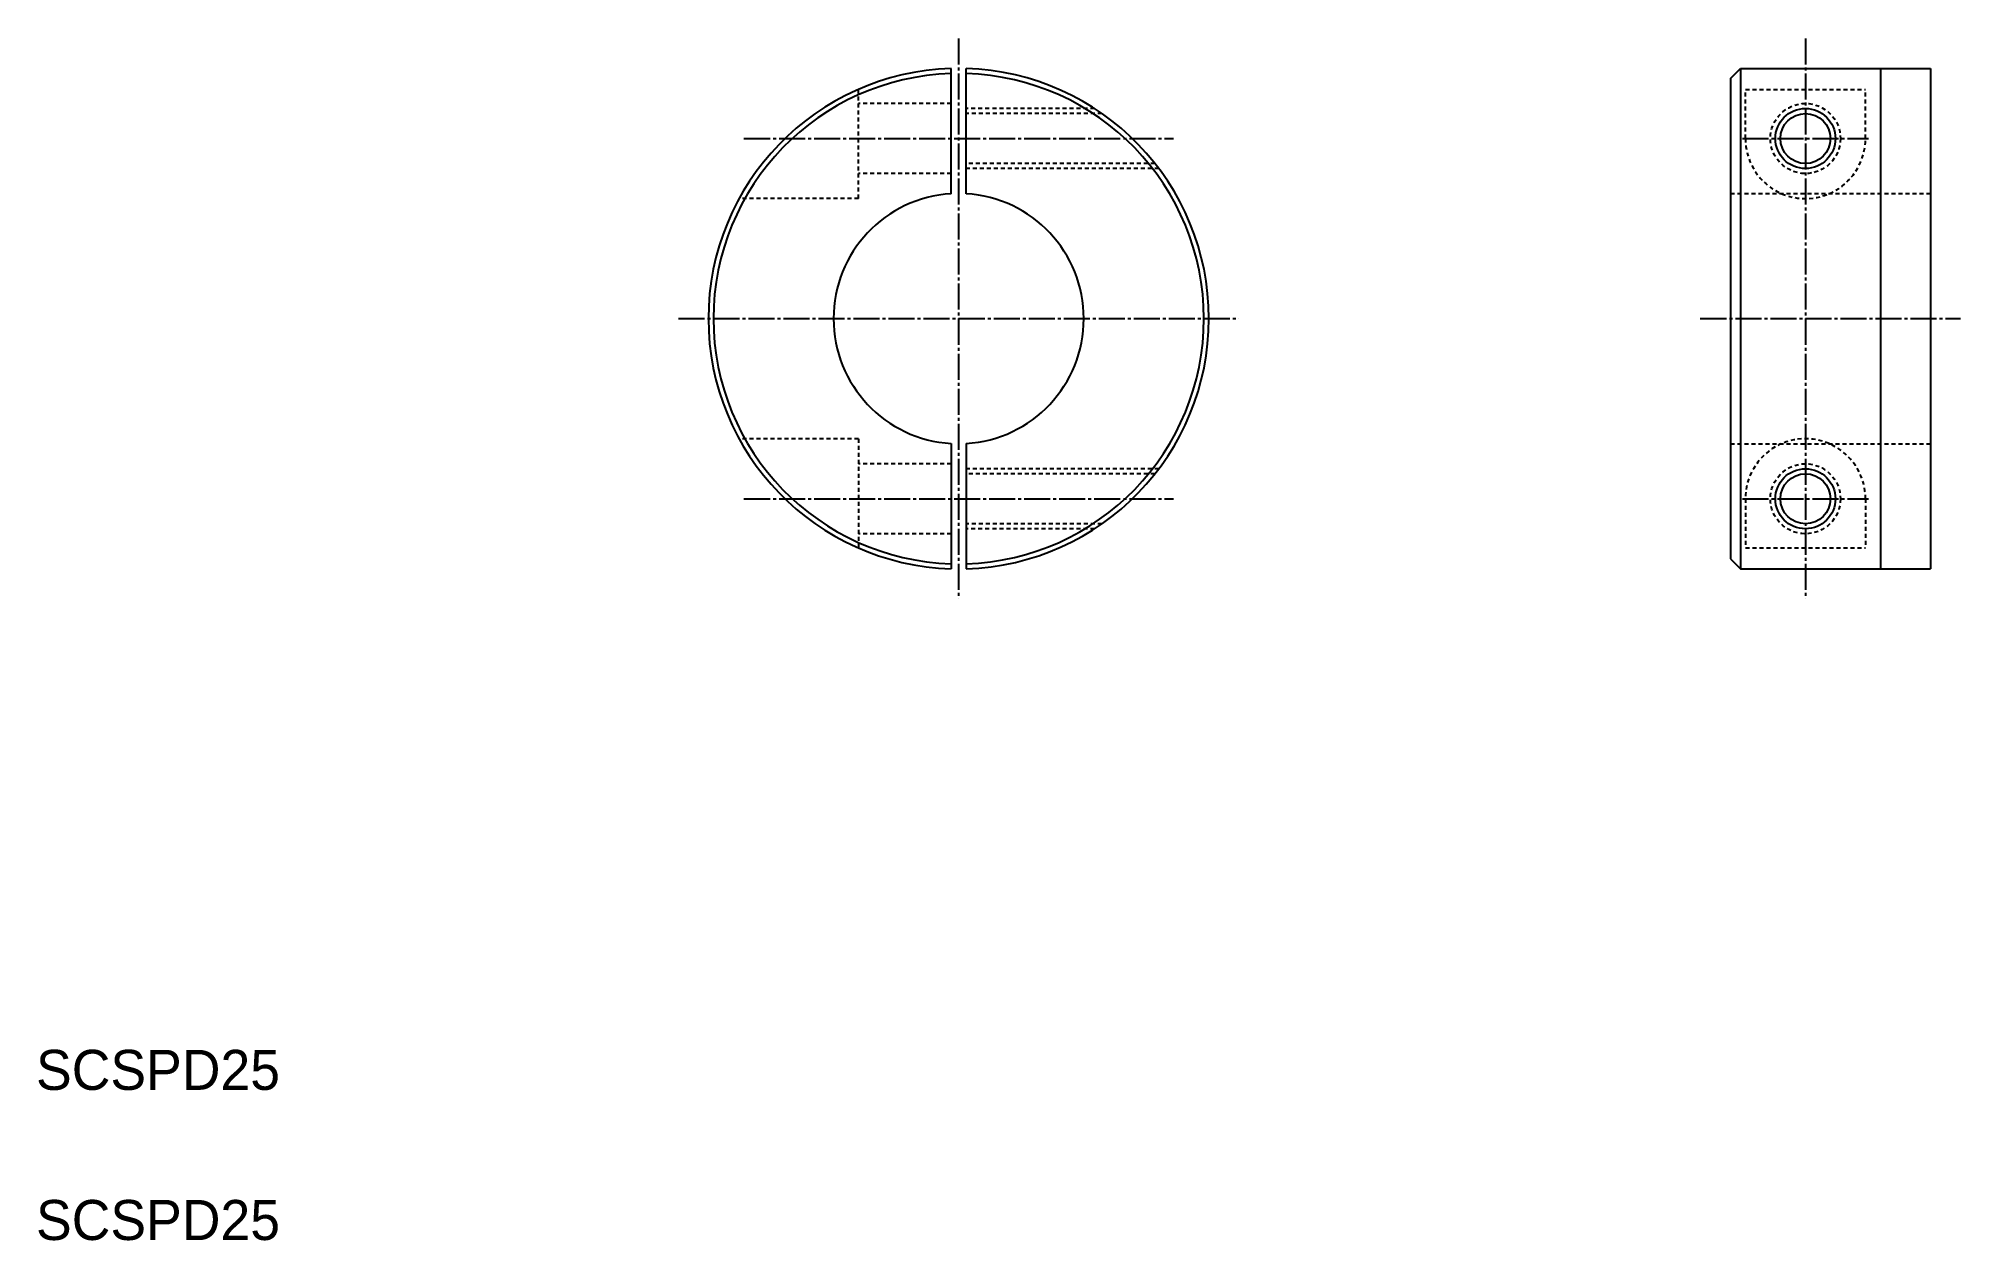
# Model space of a CAD drawing. Extents: x 10 to 202, y 10 to 130.
import ezdxf

# ---------------------------------------------------------------- set-up
doc = ezdxf.new("R2010")
doc.units = 0
doc.header["$LTSCALE"] = 0.2
doc.linetypes.add('CENTER', pattern=[17.5, 13, -1.5, 1.5, -1.5])
doc.linetypes.add('DASHED', pattern=[3.5, 2, -1.5])
doc.layers.get('0').update_dxf_attribs({"linetype": 'CONTINUOUS'})
doc.layers.add('CENTER', color=1, linetype='CENTER')

msp = doc.modelspace()

# ---------------------------------------------------------------- linework, layer by layer
at = {"color": 7, "linetype": 'CONTINUOUS'}
for p, q in [((101.428325, 114.541866), (101.428325, 127.053134)), ((102.928325, 114.541866), (102.928325, 127.053134)), ((194.274625, 127.064386), (194.274625, 77.064388)), ((199.274625, 127.064386), (199.274625, 77.064388)), ((179.274625, 126.064386), (179.274625, 78.064388)), ((101.428325, 89.586906), (101.428325, 77.075639)), ((102.928325, 89.586906), (102.928325, 77.075639))]:
    msp.add_line(p, q, dxfattribs=at)
for p, q in [((179.274625, 126.064386), (180.274625, 127.064386)), ((180.274625, 127.064386), (194.274625, 127.064386)), ((180.274625, 127.064386), (180.274625, 77.064388)), ((194.274625, 127.064386), (199.274625, 127.064386)), ((92.178325, 119.520825), (92.178425, 119.520825)), ((92.178325, 116.792606), (92.178325, 116.792506)), ((92.178325, 87.336167), (92.178325, 87.336267)), ((92.178325, 84.607947), (92.178425, 84.607947)), ((179.274625, 78.064388), (180.274625, 77.064388)), ((180.274625, 77.064388), (194.274625, 77.064388)), ((194.274625, 77.064388), (199.274625, 77.064388))]:
    msp.add_line(p, q)
at = {"color": 3, "linetype": 'DASHED'}
for p, q in [((92.178325, 114.064386), (92.178325, 124.977264)), ((180.774625, 124.977264), (192.774625, 124.977264)), ((180.774625, 120.064386), (180.774625, 124.977264)), ((192.774625, 120.064386), (192.774625, 124.977264)), ((101.428325, 123.564385), (92.178325, 123.564385)), ((115.742984, 123.064386), (102.928325, 123.064386)), ((116.487415, 122.564386), (102.928325, 122.564386)), ((121.793369, 117.564386), (102.928325, 117.564386)), ((101.428325, 116.564386), (92.178325, 116.564386)), ((122.178325, 117.064386), (102.928325, 117.064386)), ((92.178325, 114.064386), (80.246612, 114.064386)), ((179.274625, 114.564386), (199.274625, 114.564386)), ((92.178325, 90.064386), (80.246612, 90.064386)), ((92.178325, 90.064386), (92.178325, 79.151508)), ((179.274625, 89.564386), (199.274625, 89.564386)), ((101.428325, 87.564386), (92.178325, 87.564386)), ((122.178325, 87.064386), (102.928325, 87.064386)), ((121.793369, 86.564386), (102.928325, 86.564386)), ((180.774625, 84.064386), (180.774625, 79.151508)), ((192.774625, 84.064386), (192.774625, 79.151508)), ((116.487415, 81.564386), (102.928325, 81.564386)), ((115.742984, 81.064386), (102.928325, 81.064386)), ((101.428325, 80.564387), (92.178325, 80.564387)), ((180.774625, 79.151508), (192.774625, 79.151508))]:
    msp.add_line(p, q, dxfattribs=at)
for centre in [(186.774625, 120.064386), (186.774625, 84.064386)]:
    msp.add_circle(centre, 3.5, dxfattribs=at)
at = {"color": 3, "linetype": 'CONTINUOUS'}
for centre in [(186.774625, 120.064386), (186.774625, 84.064386)]:
    msp.add_circle(centre, 3, dxfattribs=at)
at = {"color": 7, "linetype": 'CONTINUOUS'}
for centre in [(186.774625, 120.064386), (186.774625, 84.064386)]:
    msp.add_circle(centre, 2.5, dxfattribs=at)
for radius, start, end in [(25, 91.719131, 268.28087), (25, 271.71913, 88.280869), (24.5, 91.754226, 268.24576), (24.5, 271.75423, 88.245774), (12.5, 93.439822, 266.56018), (12.5, 273.43981, 86.560189)]:
    msp.add_arc((102.178325, 102.064386), radius, start, end, dxfattribs=at)
at = {"color": 3, "linetype": 'DASHED'}
for centre, start, end in [((186.774625, 120.064386), 179.99999, 0), ((186.774625, 84.064386), 0, 180.00001)]:
    msp.add_arc(centre, 6, start, end, dxfattribs=at)
at = {"layer": 'CENTER', "color": 1, "linetype": 'CENTER'}
for p, q in [((102.178325, 130.064386), (102.178325, 74.064386)), ((186.774625, 130.064386), (186.774625, 74.064386)), ((80.730714, 120.064386), (123.625935, 120.064386)), ((180.474625, 120.064386), (193.074625, 120.064386)), ((74.178325, 102.064386), (130.178325, 102.064386)), ((176.274625, 102.064386), (202.274625, 102.064386)), ((80.730714, 84.064386), (123.625935, 84.064386)), ((180.474625, 84.064386), (193.074625, 84.064386))]:
    msp.add_line(p, q, dxfattribs=at)

# ---------------------------------------------------------------- texts
for p in [(10, 25), (10, 10)]:
    msp.add_text('SCSPD25', height=4).set_placement(p)

doc.saveas('drawing.dxf')
